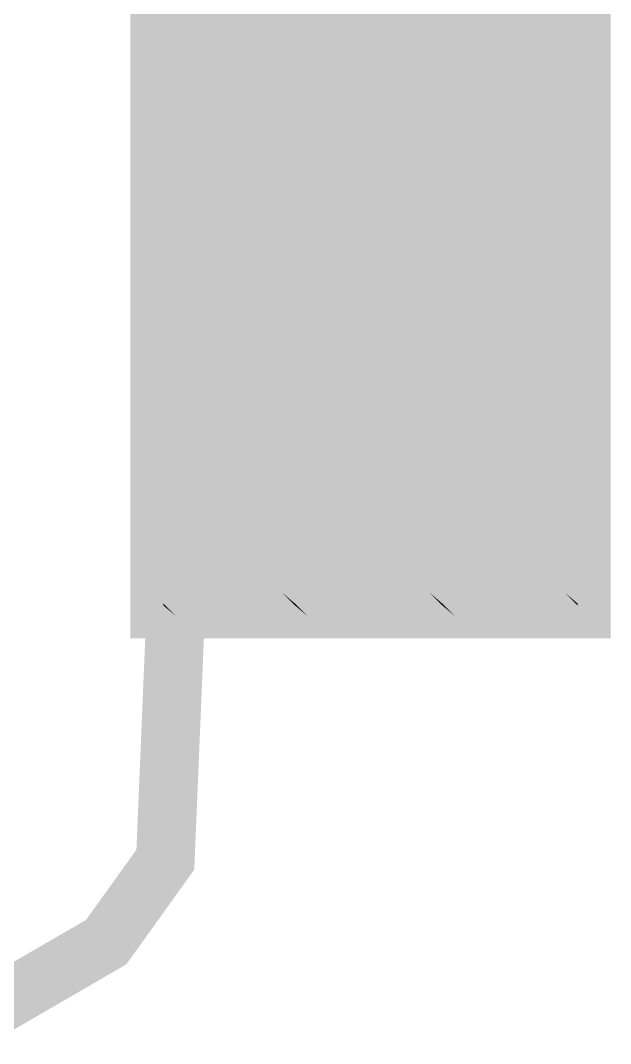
# Model space of a CAD drawing. Extents: x -2.33 to 2.87, y -1.64 to 3.9.
# Drawn here: x 0.668 to 1.669, y -1.639 to 0.098 of the extents above; entities that cross this region are included whole.
import ezdxf

# ---------------------------------------------------------------- set-up
doc = ezdxf.new("R2010")
doc.units = 0
doc.layers.add('COMP', color=252, linetype='CONTINUOUS')

msp = doc.modelspace()

# ---------------------------------------------------------------- linework, layer by layer
at = {"layer": 'COMP'}
for points in [[(0.854, 0.8508, -1.0012), (0.854, 0.8508, -0.8245), (0.854, -0.9508, -0.8245)], [(0.854, 0.8508, -1.0012), (0.854, -0.9508, -1.0012), (1.6688, -0.9508, -1.0012)], [(0.854, 0.8508, -0.8245), (0.91, 0.7948, -0.8245), (0.91, -0.8948, -0.8245)], [(0.854, 0.8508, -1.0012), (0.854, -0.9508, -0.8245), (0.854, -0.9508, -1.0012)], [(0.854, 0.8508, -1.0012), (1.6688, -0.9508, -1.0012), (1.6688, 0.8508, -1.0012)], [(0.854, 0.8508, -0.8245), (0.91, -0.8948, -0.8245), (0.854, -0.9508, -0.8245)], [(1.6688, -0.9508, -0.8245), (1.6128, 0.7948, -0.8245), (1.6688, 0.8508, -0.8245)], [(1.6688, -0.9508, -1.0012), (1.6688, -0.9508, -0.8245), (1.6688, 0.8508, -0.8245)], [(1.6688, -0.9508, -1.0012), (1.6688, 0.8508, -0.8245), (1.6688, 0.8508, -1.0012)], [(0.91, 0.1083, -0.8805), (0.91, -0.8948, -0.8245), (0.91, 0.7948, -0.8245)], [(1.6688, -0.9508, -0.8245), (1.6128, -0.8948, -0.8245), (1.6128, 0.7948, -0.8245)], [(1.6128, -0.8948, -0.8245), (1.6128, 0.1083, -0.8805), (1.6128, 0.7948, -0.8245)], [(0.91, 0.1083, -0.8805), (0.91, -0.1417, -0.8805), (0.91, -0.8948, -0.8245)], [(0.91, 0.1083, -0.8805), (0.931, 0.0873, -0.8805), (0.931, -0.1207, -0.8805)], [(0.91, 0.1083, -0.8805), (0.931, -0.1207, -0.8805), (0.91, -0.1417, -0.8805)], [(1.1333, 0.1083, -0.8805), (0.931, 0.0873, -0.8805), (0.91, 0.1083, -0.8805)], [(1.1333, 0.1083, -0.8805), (1.1123, 0.0873, -0.8805), (0.931, 0.0873, -0.8805)], [(1.1333, -0.1417, -0.8805), (1.1123, 0.0873, -0.8805), (1.1333, 0.1083, -0.8805)], [(1.1333, 0.1083, -0.8805), (1.1543, 0.0873, -0.8805), (1.1543, -0.1207, -0.8805)], [(1.1333, 0.1083, -0.8805), (1.1543, -0.1207, -0.8805), (1.1333, -0.1417, -0.8805)], [(1.3833, 0.1083, -0.8805), (1.1543, 0.0873, -0.8805), (1.1333, 0.1083, -0.8805)], [(1.3833, 0.1083, -0.8805), (1.3623, 0.0873, -0.8805), (1.1543, 0.0873, -0.8805)], [(1.3833, -0.1417, -0.8805), (1.3623, 0.0873, -0.8805), (1.3833, 0.1083, -0.8805)], [(1.3833, 0.1083, -0.8805), (1.4043, 0.0873, -0.8805), (1.4043, -0.1207, -0.8805)], [(1.6128, 0.1083, -0.8805), (1.4043, 0.0873, -0.8805), (1.3833, 0.1083, -0.8805)], [(1.3833, 0.1083, -0.8805), (1.4043, -0.1207, -0.8805), (1.3833, -0.1417, -0.8805)], [(1.6128, 0.1083, -0.8805), (1.5918, 0.0873, -0.8805), (1.4043, 0.0873, -0.8805)], [(1.6128, -0.1417, -0.8805), (1.5918, 0.0873, -0.8805), (1.6128, 0.1083, -0.8805)], [(1.6128, -0.8948, -0.8245), (1.6128, -0.1417, -0.8805), (1.6128, 0.1083, -0.8805)], [(1.1123, -0.1207, -0.8335), (0.931, -0.1207, -0.8335), (0.931, 0.0873, -0.8335)], [(1.1123, 0.0873, -0.8805), (1.1123, 0.0873, -0.8335), (0.931, 0.0873, -0.8335)], [(0.931, 0.0873, -0.8805), (0.931, 0.0873, -0.8335), (0.931, -0.1207, -0.8335)], [(1.1123, -0.1207, -0.8335), (0.931, 0.0873, -0.8335), (1.1123, 0.0873, -0.8335)], [(1.1123, 0.0873, -0.8805), (0.931, 0.0873, -0.8335), (0.931, 0.0873, -0.8805)], [(0.931, 0.0873, -0.8805), (0.931, -0.1207, -0.8335), (0.931, -0.1207, -0.8805)], [(1.1333, -0.1417, -0.8805), (1.1123, -0.1207, -0.8805), (1.1123, 0.0873, -0.8805)], [(1.1123, -0.1207, -0.8805), (1.1123, -0.1207, -0.8335), (1.1123, 0.0873, -0.8335)], [(1.1123, -0.1207, -0.8805), (1.1123, 0.0873, -0.8335), (1.1123, 0.0873, -0.8805)], [(1.3623, -0.1207, -0.8335), (1.1543, -0.1207, -0.8335), (1.1543, 0.0873, -0.8335)], [(1.3623, 0.0873, -0.8805), (1.3623, 0.0873, -0.8335), (1.1543, 0.0873, -0.8335)], [(1.1543, 0.0873, -0.8805), (1.1543, 0.0873, -0.8335), (1.1543, -0.1207, -0.8335)], [(1.3623, -0.1207, -0.8335), (1.1543, 0.0873, -0.8335), (1.3623, 0.0873, -0.8335)], [(1.3623, 0.0873, -0.8805), (1.1543, 0.0873, -0.8335), (1.1543, 0.0873, -0.8805)], [(1.1543, 0.0873, -0.8805), (1.1543, -0.1207, -0.8335), (1.1543, -0.1207, -0.8805)], [(1.3833, -0.1417, -0.8805), (1.3623, -0.1207, -0.8805), (1.3623, 0.0873, -0.8805)], [(1.3623, -0.1207, -0.8805), (1.3623, -0.1207, -0.8335), (1.3623, 0.0873, -0.8335)], [(1.3623, -0.1207, -0.8805), (1.3623, 0.0873, -0.8335), (1.3623, 0.0873, -0.8805)], [(1.5918, 0.0873, -0.8335), (1.5918, -0.1207, -0.8335), (1.4043, -0.1207, -0.8335)], [(1.5918, 0.0873, -0.8805), (1.5918, 0.0873, -0.8335), (1.4043, 0.0873, -0.8335)], [(1.4043, 0.0873, -0.8805), (1.4043, 0.0873, -0.8335), (1.4043, -0.1207, -0.8335)], [(1.5918, 0.0873, -0.8335), (1.4043, -0.1207, -0.8335), (1.4043, 0.0873, -0.8335)], [(1.5918, 0.0873, -0.8805), (1.4043, 0.0873, -0.8335), (1.4043, 0.0873, -0.8805)], [(1.4043, 0.0873, -0.8805), (1.4043, -0.1207, -0.8335), (1.4043, -0.1207, -0.8805)], [(1.6128, -0.1417, -0.8805), (1.5918, -0.1207, -0.8805), (1.5918, 0.0873, -0.8805)], [(1.5918, -0.1207, -0.8805), (1.5918, -0.1207, -0.8335), (1.5918, 0.0873, -0.8335)], [(1.5918, -0.1207, -0.8805), (1.5918, 0.0873, -0.8335), (1.5918, 0.0873, -0.8805)], [(0.91, -0.1417, -0.8805), (0.931, -0.1207, -0.8805), (1.1123, -0.1207, -0.8805)], [(0.91, -0.1417, -0.8805), (1.1123, -0.1207, -0.8805), (1.1333, -0.1417, -0.8805)], [(0.931, -0.1207, -0.8805), (0.931, -0.1207, -0.8335), (1.1123, -0.1207, -0.8335)], [(0.931, -0.1207, -0.8805), (1.1123, -0.1207, -0.8335), (1.1123, -0.1207, -0.8805)], [(1.1333, -0.1417, -0.8805), (1.1543, -0.1207, -0.8805), (1.3623, -0.1207, -0.8805)], [(1.1333, -0.1417, -0.8805), (1.3623, -0.1207, -0.8805), (1.3833, -0.1417, -0.8805)], [(1.1543, -0.1207, -0.8805), (1.1543, -0.1207, -0.8335), (1.3623, -0.1207, -0.8335)], [(1.1543, -0.1207, -0.8805), (1.3623, -0.1207, -0.8335), (1.3623, -0.1207, -0.8805)], [(1.3833, -0.1417, -0.8805), (1.4043, -0.1207, -0.8805), (1.5918, -0.1207, -0.8805)], [(1.3833, -0.1417, -0.8805), (1.5918, -0.1207, -0.8805), (1.6128, -0.1417, -0.8805)], [(1.4043, -0.1207, -0.8805), (1.4043, -0.1207, -0.8335), (1.5918, -0.1207, -0.8335)], [(1.4043, -0.1207, -0.8805), (1.5918, -0.1207, -0.8335), (1.5918, -0.1207, -0.8805)], [(0.91, -0.1417, -0.8805), (0.91, -0.3917, -0.8805), (0.91, -0.8948, -0.8245)], [(0.91, -0.1417, -0.8805), (0.931, -0.1627, -0.8805), (0.931, -0.3707, -0.8805)], [(0.91, -0.1417, -0.8805), (0.931, -0.3707, -0.8805), (0.91, -0.3917, -0.8805)], [(1.1333, -0.1417, -0.8805), (0.931, -0.1627, -0.8805), (0.91, -0.1417, -0.8805)], [(1.1333, -0.1417, -0.8805), (1.1123, -0.1627, -0.8805), (0.931, -0.1627, -0.8805)], [(1.1333, -0.3917, -0.8805), (1.1123, -0.1627, -0.8805), (1.1333, -0.1417, -0.8805)], [(1.1333, -0.1417, -0.8805), (1.1543, -0.1627, -0.8805), (1.1543, -0.3707, -0.8805)], [(1.1333, -0.1417, -0.8805), (1.1543, -0.3707, -0.8805), (1.1333, -0.3917, -0.8805)], [(1.3833, -0.1417, -0.8805), (1.1543, -0.1627, -0.8805), (1.1333, -0.1417, -0.8805)], [(1.3833, -0.1417, -0.8805), (1.3623, -0.1627, -0.8805), (1.1543, -0.1627, -0.8805)], [(1.3833, -0.3917, -0.8805), (1.3623, -0.1627, -0.8805), (1.3833, -0.1417, -0.8805)], [(1.3833, -0.1417, -0.8805), (1.4043, -0.1627, -0.8805), (1.4043, -0.3707, -0.8805)], [(1.3833, -0.1417, -0.8805), (1.4043, -0.3707, -0.8805), (1.3833, -0.3917, -0.8805)], [(1.6128, -0.1417, -0.8805), (1.4043, -0.1627, -0.8805), (1.3833, -0.1417, -0.8805)], [(1.6128, -0.1417, -0.8805), (1.5918, -0.1627, -0.8805), (1.4043, -0.1627, -0.8805)], [(1.6128, -0.3917, -0.8805), (1.5918, -0.1627, -0.8805), (1.6128, -0.1417, -0.8805)], [(1.6128, -0.8948, -0.8245), (1.6128, -0.3917, -0.8805), (1.6128, -0.1417, -0.8805)], [(1.1123, -0.3707, -0.8335), (0.931, -0.3707, -0.8335), (0.931, -0.1627, -0.8335)], [(1.1123, -0.1627, -0.8805), (1.1123, -0.1627, -0.8335), (0.931, -0.1627, -0.8335)], [(0.931, -0.1627, -0.8805), (0.931, -0.1627, -0.8335), (0.931, -0.3707, -0.8335)], [(1.1123, -0.3707, -0.8335), (0.931, -0.1627, -0.8335), (1.1123, -0.1627, -0.8335)], [(1.1123, -0.1627, -0.8805), (0.931, -0.1627, -0.8335), (0.931, -0.1627, -0.8805)], [(0.931, -0.1627, -0.8805), (0.931, -0.3707, -0.8335), (0.931, -0.3707, -0.8805)], [(1.1333, -0.3917, -0.8805), (1.1123, -0.3707, -0.8805), (1.1123, -0.1627, -0.8805)], [(1.1123, -0.3707, -0.8805), (1.1123, -0.3707, -0.8335), (1.1123, -0.1627, -0.8335)], [(1.1123, -0.3707, -0.8805), (1.1123, -0.1627, -0.8335), (1.1123, -0.1627, -0.8805)], [(1.3623, -0.3707, -0.8335), (1.1543, -0.3707, -0.8335), (1.1543, -0.1627, -0.8335)], [(1.3623, -0.1627, -0.8805), (1.3623, -0.1627, -0.8335), (1.1543, -0.1627, -0.8335)], [(1.1543, -0.1627, -0.8805), (1.1543, -0.1627, -0.8335), (1.1543, -0.3707, -0.8335)], [(1.3623, -0.3707, -0.8335), (1.1543, -0.1627, -0.8335), (1.3623, -0.1627, -0.8335)], [(1.3623, -0.1627, -0.8805), (1.1543, -0.1627, -0.8335), (1.1543, -0.1627, -0.8805)], [(1.1543, -0.1627, -0.8805), (1.1543, -0.3707, -0.8335), (1.1543, -0.3707, -0.8805)], [(1.3833, -0.3917, -0.8805), (1.3623, -0.3707, -0.8805), (1.3623, -0.1627, -0.8805)], [(1.3623, -0.3707, -0.8805), (1.3623, -0.3707, -0.8335), (1.3623, -0.1627, -0.8335)], [(1.3623, -0.3707, -0.8805), (1.3623, -0.1627, -0.8335), (1.3623, -0.1627, -0.8805)], [(1.4043, -0.1627, -0.8335), (1.5918, -0.1627, -0.8335), (1.5918, -0.3707, -0.8335)], [(1.4043, -0.1627, -0.8805), (1.4043, -0.1627, -0.8335), (1.4043, -0.3707, -0.8335)], [(1.5918, -0.1627, -0.8805), (1.5918, -0.1627, -0.8335), (1.4043, -0.1627, -0.8335)], [(1.4043, -0.1627, -0.8335), (1.5918, -0.3707, -0.8335), (1.4043, -0.3707, -0.8335)], [(1.4043, -0.1627, -0.8805), (1.4043, -0.3707, -0.8335), (1.4043, -0.3707, -0.8805)], [(1.5918, -0.1627, -0.8805), (1.4043, -0.1627, -0.8335), (1.4043, -0.1627, -0.8805)], [(1.6128, -0.3917, -0.8805), (1.5918, -0.3707, -0.8805), (1.5918, -0.1627, -0.8805)], [(1.5918, -0.3707, -0.8805), (1.5918, -0.3707, -0.8335), (1.5918, -0.1627, -0.8335)], [(1.5918, -0.3707, -0.8805), (1.5918, -0.1627, -0.8335), (1.5918, -0.1627, -0.8805)], [(0.91, -0.3917, -0.8805), (0.931, -0.3707, -0.8805), (1.1123, -0.3707, -0.8805)], [(0.91, -0.3917, -0.8805), (1.1123, -0.3707, -0.8805), (1.1333, -0.3917, -0.8805)], [(0.931, -0.3707, -0.8805), (0.931, -0.3707, -0.8335), (1.1123, -0.3707, -0.8335)], [(0.931, -0.3707, -0.8805), (1.1123, -0.3707, -0.8335), (1.1123, -0.3707, -0.8805)], [(1.1333, -0.3917, -0.8805), (1.1543, -0.3707, -0.8805), (1.3623, -0.3707, -0.8805)], [(1.1333, -0.3917, -0.8805), (1.3623, -0.3707, -0.8805), (1.3833, -0.3917, -0.8805)], [(1.1543, -0.3707, -0.8805), (1.1543, -0.3707, -0.8335), (1.3623, -0.3707, -0.8335)], [(1.1543, -0.3707, -0.8805), (1.3623, -0.3707, -0.8335), (1.3623, -0.3707, -0.8805)], [(1.3833, -0.3917, -0.8805), (1.4043, -0.3707, -0.8805), (1.5918, -0.3707, -0.8805)], [(1.3833, -0.3917, -0.8805), (1.5918, -0.3707, -0.8805), (1.6128, -0.3917, -0.8805)], [(1.4043, -0.3707, -0.8805), (1.4043, -0.3707, -0.8335), (1.5918, -0.3707, -0.8335)], [(1.4043, -0.3707, -0.8805), (1.5918, -0.3707, -0.8335), (1.5918, -0.3707, -0.8805)], [(0.91, -0.3917, -0.8805), (0.91, -0.6417, -0.8805), (0.91, -0.8948, -0.8245)], [(0.91, -0.3917, -0.8805), (0.931, -0.4127, -0.8805), (0.931, -0.6207, -0.8805)], [(0.91, -0.3917, -0.8805), (0.931, -0.6207, -0.8805), (0.91, -0.6417, -0.8805)], [(1.1333, -0.3917, -0.8805), (0.931, -0.4127, -0.8805), (0.91, -0.3917, -0.8805)], [(1.1333, -0.3917, -0.8805), (1.1123, -0.4127, -0.8805), (0.931, -0.4127, -0.8805)], [(1.1333, -0.6417, -0.8805), (1.1123, -0.4127, -0.8805), (1.1333, -0.3917, -0.8805)], [(1.1333, -0.3917, -0.8805), (1.1543, -0.4127, -0.8805), (1.1543, -0.6207, -0.8805)], [(1.1333, -0.3917, -0.8805), (1.1543, -0.6207, -0.8805), (1.1333, -0.6417, -0.8805)], [(1.3833, -0.3917, -0.8805), (1.1543, -0.4127, -0.8805), (1.1333, -0.3917, -0.8805)], [(1.3833, -0.3917, -0.8805), (1.3623, -0.4127, -0.8805), (1.1543, -0.4127, -0.8805)], [(1.3833, -0.6417, -0.8805), (1.3623, -0.4127, -0.8805), (1.3833, -0.3917, -0.8805)], [(1.3833, -0.3917, -0.8805), (1.4043, -0.4127, -0.8805), (1.4043, -0.6207, -0.8805)], [(1.6128, -0.3917, -0.8805), (1.4043, -0.4127, -0.8805), (1.3833, -0.3917, -0.8805)], [(1.3833, -0.3917, -0.8805), (1.4043, -0.6207, -0.8805), (1.3833, -0.6417, -0.8805)], [(1.6128, -0.3917, -0.8805), (1.5918, -0.4127, -0.8805), (1.4043, -0.4127, -0.8805)], [(1.6128, -0.6417, -0.8805), (1.5918, -0.4127, -0.8805), (1.6128, -0.3917, -0.8805)], [(1.6128, -0.8948, -0.8245), (1.6128, -0.6417, -0.8805), (1.6128, -0.3917, -0.8805)], [(1.1123, -0.6207, -0.8335), (0.931, -0.6207, -0.8335), (0.931, -0.4127, -0.8335)], [(1.1123, -0.4127, -0.8805), (1.1123, -0.4127, -0.8335), (0.931, -0.4127, -0.8335)], [(0.931, -0.4127, -0.8805), (0.931, -0.4127, -0.8335), (0.931, -0.6207, -0.8335)], [(1.1123, -0.6207, -0.8335), (0.931, -0.4127, -0.8335), (1.1123, -0.4127, -0.8335)], [(1.1123, -0.4127, -0.8805), (0.931, -0.4127, -0.8335), (0.931, -0.4127, -0.8805)], [(0.931, -0.4127, -0.8805), (0.931, -0.6207, -0.8335), (0.931, -0.6207, -0.8805)], [(1.1333, -0.6417, -0.8805), (1.1123, -0.6207, -0.8805), (1.1123, -0.4127, -0.8805)], [(1.1123, -0.6207, -0.8805), (1.1123, -0.6207, -0.8335), (1.1123, -0.4127, -0.8335)], [(1.1123, -0.6207, -0.8805), (1.1123, -0.4127, -0.8335), (1.1123, -0.4127, -0.8805)], [(1.3623, -0.6207, -0.8335), (1.1543, -0.6207, -0.8335), (1.1543, -0.4127, -0.8335)], [(1.3623, -0.4127, -0.8805), (1.3623, -0.4127, -0.8335), (1.1543, -0.4127, -0.8335)], [(1.1543, -0.4127, -0.8805), (1.1543, -0.4127, -0.8335), (1.1543, -0.6207, -0.8335)], [(1.3623, -0.6207, -0.8335), (1.1543, -0.4127, -0.8335), (1.3623, -0.4127, -0.8335)], [(1.3623, -0.4127, -0.8805), (1.1543, -0.4127, -0.8335), (1.1543, -0.4127, -0.8805)], [(1.1543, -0.4127, -0.8805), (1.1543, -0.6207, -0.8335), (1.1543, -0.6207, -0.8805)], [(1.3833, -0.6417, -0.8805), (1.3623, -0.6207, -0.8805), (1.3623, -0.4127, -0.8805)], [(1.3623, -0.6207, -0.8805), (1.3623, -0.6207, -0.8335), (1.3623, -0.4127, -0.8335)], [(1.3623, -0.6207, -0.8805), (1.3623, -0.4127, -0.8335), (1.3623, -0.4127, -0.8805)], [(1.5918, -0.4127, -0.8335), (1.5918, -0.6207, -0.8335), (1.4043, -0.6207, -0.8335)], [(1.5918, -0.4127, -0.8805), (1.5918, -0.4127, -0.8335), (1.4043, -0.4127, -0.8335)], [(1.4043, -0.4127, -0.8805), (1.4043, -0.4127, -0.8335), (1.4043, -0.6207, -0.8335)], [(1.5918, -0.4127, -0.8335), (1.4043, -0.6207, -0.8335), (1.4043, -0.4127, -0.8335)], [(1.5918, -0.4127, -0.8805), (1.4043, -0.4127, -0.8335), (1.4043, -0.4127, -0.8805)], [(1.4043, -0.4127, -0.8805), (1.4043, -0.6207, -0.8335), (1.4043, -0.6207, -0.8805)], [(1.6128, -0.6417, -0.8805), (1.5918, -0.6207, -0.8805), (1.5918, -0.4127, -0.8805)], [(1.5918, -0.6207, -0.8805), (1.5918, -0.6207, -0.8335), (1.5918, -0.4127, -0.8335)], [(1.5918, -0.6207, -0.8805), (1.5918, -0.4127, -0.8335), (1.5918, -0.4127, -0.8805)], [(0.91, -0.6417, -0.8805), (0.931, -0.6207, -0.8805), (1.1123, -0.6207, -0.8805)], [(0.91, -0.6417, -0.8805), (1.1123, -0.6207, -0.8805), (1.1333, -0.6417, -0.8805)], [(0.931, -0.6207, -0.8805), (0.931, -0.6207, -0.8335), (1.1123, -0.6207, -0.8335)], [(0.931, -0.6207, -0.8805), (1.1123, -0.6207, -0.8335), (1.1123, -0.6207, -0.8805)], [(1.1333, -0.6417, -0.8805), (1.1543, -0.6207, -0.8805), (1.3623, -0.6207, -0.8805)], [(1.1333, -0.6417, -0.8805), (1.3623, -0.6207, -0.8805), (1.3833, -0.6417, -0.8805)], [(1.1543, -0.6207, -0.8805), (1.1543, -0.6207, -0.8335), (1.3623, -0.6207, -0.8335)], [(1.1543, -0.6207, -0.8805), (1.3623, -0.6207, -0.8335), (1.3623, -0.6207, -0.8805)], [(1.3833, -0.6417, -0.8805), (1.4043, -0.6207, -0.8805), (1.5918, -0.6207, -0.8805)], [(1.3833, -0.6417, -0.8805), (1.5918, -0.6207, -0.8805), (1.6128, -0.6417, -0.8805)], [(1.4043, -0.6207, -0.8805), (1.4043, -0.6207, -0.8335), (1.5918, -0.6207, -0.8335)], [(1.4043, -0.6207, -0.8805), (1.5918, -0.6207, -0.8335), (1.5918, -0.6207, -0.8805)], [(0.91, -0.6417, -0.8805), (0.91, -0.8917, -0.8805), (0.91, -0.8948, -0.8245)], [(0.91, -0.6417, -0.8805), (0.931, -0.6627, -0.8805), (0.931, -0.8707, -0.8805)], [(0.91, -0.6417, -0.8805), (0.931, -0.8707, -0.8805), (0.91, -0.8917, -0.8805)], [(1.1333, -0.6417, -0.8805), (0.931, -0.6627, -0.8805), (0.91, -0.6417, -0.8805)], [(1.1333, -0.6417, -0.8805), (1.1123, -0.6627, -0.8805), (0.931, -0.6627, -0.8805)], [(1.1333, -0.8917, -0.8805), (1.1123, -0.6627, -0.8805), (1.1333, -0.6417, -0.8805)], [(1.1333, -0.6417, -0.8805), (1.1543, -0.6627, -0.8805), (1.1543, -0.8707, -0.8805)], [(1.1333, -0.6417, -0.8805), (1.1543, -0.8707, -0.8805), (1.1333, -0.8917, -0.8805)], [(1.3833, -0.6417, -0.8805), (1.1543, -0.6627, -0.8805), (1.1333, -0.6417, -0.8805)], [(1.3833, -0.6417, -0.8805), (1.3623, -0.6627, -0.8805), (1.1543, -0.6627, -0.8805)], [(1.3833, -0.8917, -0.8805), (1.3623, -0.6627, -0.8805), (1.3833, -0.6417, -0.8805)], [(1.3833, -0.6417, -0.8805), (1.4043, -0.6627, -0.8805), (1.4043, -0.8707, -0.8805)], [(1.3833, -0.6417, -0.8805), (1.4043, -0.8707, -0.8805), (1.3833, -0.8917, -0.8805)], [(1.6128, -0.6417, -0.8805), (1.4043, -0.6627, -0.8805), (1.3833, -0.6417, -0.8805)], [(1.6128, -0.6417, -0.8805), (1.5918, -0.6627, -0.8805), (1.4043, -0.6627, -0.8805)], [(1.6128, -0.8917, -0.8805), (1.5918, -0.6627, -0.8805), (1.6128, -0.6417, -0.8805)], [(1.6128, -0.8948, -0.8245), (1.6128, -0.8917, -0.8805), (1.6128, -0.6417, -0.8805)], [(1.1123, -0.8707, -0.8335), (0.931, -0.8707, -0.8335), (0.931, -0.6627, -0.8335)], [(1.1123, -0.6627, -0.8805), (1.1123, -0.6627, -0.8335), (0.931, -0.6627, -0.8335)], [(0.931, -0.6627, -0.8805), (0.931, -0.6627, -0.8335), (0.931, -0.8707, -0.8335)], [(1.1123, -0.8707, -0.8335), (0.931, -0.6627, -0.8335), (1.1123, -0.6627, -0.8335)], [(1.1123, -0.6627, -0.8805), (0.931, -0.6627, -0.8335), (0.931, -0.6627, -0.8805)], [(0.931, -0.6627, -0.8805), (0.931, -0.8707, -0.8335), (0.931, -0.8707, -0.8805)], [(1.1333, -0.8917, -0.8805), (1.1123, -0.8707, -0.8805), (1.1123, -0.6627, -0.8805)], [(1.1123, -0.8707, -0.8805), (1.1123, -0.8707, -0.8335), (1.1123, -0.6627, -0.8335)], [(1.1123, -0.8707, -0.8805), (1.1123, -0.6627, -0.8335), (1.1123, -0.6627, -0.8805)], [(1.3623, -0.8707, -0.8335), (1.1543, -0.8707, -0.8335), (1.1543, -0.6627, -0.8335)], [(1.3623, -0.6627, -0.8805), (1.3623, -0.6627, -0.8335), (1.1543, -0.6627, -0.8335)], [(1.1543, -0.6627, -0.8805), (1.1543, -0.6627, -0.8335), (1.1543, -0.8707, -0.8335)], [(1.3623, -0.8707, -0.8335), (1.1543, -0.6627, -0.8335), (1.3623, -0.6627, -0.8335)], [(1.3623, -0.6627, -0.8805), (1.1543, -0.6627, -0.8335), (1.1543, -0.6627, -0.8805)], [(1.1543, -0.6627, -0.8805), (1.1543, -0.8707, -0.8335), (1.1543, -0.8707, -0.8805)], [(1.3833, -0.8917, -0.8805), (1.3623, -0.8707, -0.8805), (1.3623, -0.6627, -0.8805)], [(1.3623, -0.8707, -0.8805), (1.3623, -0.8707, -0.8335), (1.3623, -0.6627, -0.8335)], [(1.3623, -0.8707, -0.8805), (1.3623, -0.6627, -0.8335), (1.3623, -0.6627, -0.8805)], [(1.4043, -0.6627, -0.8335), (1.5918, -0.6627, -0.8335), (1.5918, -0.8707, -0.8335)], [(1.4043, -0.6627, -0.8805), (1.4043, -0.6627, -0.8335), (1.4043, -0.8707, -0.8335)], [(1.5918, -0.6627, -0.8805), (1.5918, -0.6627, -0.8335), (1.4043, -0.6627, -0.8335)], [(1.4043, -0.6627, -0.8335), (1.5918, -0.8707, -0.8335), (1.4043, -0.8707, -0.8335)], [(1.4043, -0.6627, -0.8805), (1.4043, -0.8707, -0.8335), (1.4043, -0.8707, -0.8805)], [(1.5918, -0.6627, -0.8805), (1.4043, -0.6627, -0.8335), (1.4043, -0.6627, -0.8805)], [(1.6128, -0.8917, -0.8805), (1.5918, -0.8707, -0.8805), (1.5918, -0.6627, -0.8805)], [(1.5918, -0.8707, -0.8805), (1.5918, -0.8707, -0.8335), (1.5918, -0.6627, -0.8335)], [(1.5918, -0.8707, -0.8805), (1.5918, -0.6627, -0.8335), (1.5918, -0.6627, -0.8805)], [(0.91, -0.8917, -0.8805), (0.931, -0.8707, -0.8805), (1.1123, -0.8707, -0.8805)], [(0.91, -0.8917, -0.8805), (1.1123, -0.8707, -0.8805), (1.1333, -0.8917, -0.8805)], [(0.91, -0.8948, -0.8805), (0.931, -0.8738, -0.8805), (1.1123, -0.8738, -0.8805)], [(0.91, -0.8948, -0.8805), (1.1123, -0.8738, -0.8805), (1.1333, -0.8948, -0.8805)], [(0.931, -0.9127, -0.8805), (0.931, -0.8738, -0.8805), (0.91, -0.8948, -0.8805)], [(0.931, -0.8707, -0.8805), (0.931, -0.8707, -0.8335), (1.1123, -0.8707, -0.8335)], [(0.931, -0.8707, -0.8805), (1.1123, -0.8707, -0.8335), (1.1123, -0.8707, -0.8805)], [(1.1123, -0.8738, -0.9275), (0.931, -0.8738, -0.9275), (0.931, -0.9127, -0.9275)], [(0.931, -0.9127, -0.8805), (0.931, -0.9127, -0.9275), (0.931, -0.8738, -0.9275)], [(0.931, -0.8738, -0.8805), (0.931, -0.8738, -0.9275), (1.1123, -0.8738, -0.9275)], [(1.1123, -0.8738, -0.9275), (0.931, -0.9127, -0.9275), (1.1123, -0.9127, -0.9275)], [(0.931, -0.9127, -0.8805), (0.931, -0.8738, -0.9275), (0.931, -0.8738, -0.8805)], [(0.931, -0.8738, -0.8805), (1.1123, -0.8738, -0.9275), (1.1123, -0.8738, -0.8805)], [(1.1333, -0.8948, -0.8805), (1.1123, -0.8738, -0.8805), (1.1333, -0.8917, -0.8805)], [(1.1123, -0.8738, -0.8805), (1.1123, -0.8738, -0.9275), (1.1123, -0.9127, -0.9275)], [(1.1123, -0.8738, -0.8805), (1.1123, -0.9127, -0.8805), (1.1333, -0.8917, -0.8805)], [(1.1123, -0.8738, -0.8805), (1.1123, -0.9127, -0.9275), (1.1123, -0.9127, -0.8805)], [(1.1333, -0.8917, -0.8805), (1.1543, -0.8707, -0.8805), (1.3623, -0.8707, -0.8805)], [(1.1333, -0.8917, -0.8805), (1.3623, -0.8707, -0.8805), (1.3833, -0.8917, -0.8805)], [(1.1333, -0.8948, -0.8805), (1.1543, -0.8738, -0.8805), (1.3623, -0.8738, -0.8805)], [(1.1333, -0.8948, -0.8805), (1.3623, -0.8738, -0.8805), (1.3833, -0.8948, -0.8805)], [(1.1543, -0.9127, -0.8805), (1.1543, -0.8738, -0.8805), (1.1333, -0.8948, -0.8805)], [(1.1543, -0.8707, -0.8805), (1.1543, -0.8707, -0.8335), (1.3623, -0.8707, -0.8335)], [(1.1543, -0.8707, -0.8805), (1.3623, -0.8707, -0.8335), (1.3623, -0.8707, -0.8805)], [(1.3623, -0.8738, -0.9275), (1.1543, -0.8738, -0.9275), (1.1543, -0.9127, -0.9275)], [(1.1543, -0.9127, -0.8805), (1.1543, -0.9127, -0.9275), (1.1543, -0.8738, -0.9275)], [(1.1543, -0.8738, -0.8805), (1.1543, -0.8738, -0.9275), (1.3623, -0.8738, -0.9275)], [(1.3623, -0.8738, -0.9275), (1.1543, -0.9127, -0.9275), (1.3623, -0.9127, -0.9275)], [(1.1543, -0.9127, -0.8805), (1.1543, -0.8738, -0.9275), (1.1543, -0.8738, -0.8805)], [(1.1543, -0.8738, -0.8805), (1.3623, -0.8738, -0.9275), (1.3623, -0.8738, -0.8805)], [(1.3833, -0.8948, -0.8805), (1.3623, -0.8738, -0.8805), (1.3833, -0.8917, -0.8805)], [(1.3623, -0.8738, -0.8805), (1.3623, -0.8738, -0.9275), (1.3623, -0.9127, -0.9275)], [(1.3623, -0.8738, -0.8805), (1.3623, -0.9127, -0.8805), (1.3833, -0.8917, -0.8805)], [(1.3623, -0.8738, -0.8805), (1.3623, -0.9127, -0.9275), (1.3623, -0.9127, -0.8805)], [(1.3833, -0.8917, -0.8805), (1.4043, -0.8707, -0.8805), (1.5918, -0.8707, -0.8805)], [(1.3833, -0.8917, -0.8805), (1.5918, -0.8707, -0.8805), (1.6128, -0.8917, -0.8805)], [(1.3833, -0.8948, -0.8805), (1.4043, -0.8738, -0.8805), (1.5918, -0.8738, -0.8805)], [(1.4043, -0.9127, -0.8805), (1.4043, -0.8738, -0.8805), (1.3833, -0.8948, -0.8805)], [(1.3833, -0.8948, -0.8805), (1.5918, -0.8738, -0.8805), (1.6128, -0.8948, -0.8805)], [(1.4043, -0.8707, -0.8805), (1.4043, -0.8707, -0.8335), (1.5918, -0.8707, -0.8335)], [(1.4043, -0.8707, -0.8805), (1.5918, -0.8707, -0.8335), (1.5918, -0.8707, -0.8805)], [(1.4043, -0.9127, -0.9275), (1.5918, -0.9127, -0.9275), (1.5918, -0.8738, -0.9275)], [(1.4043, -0.9127, -0.8805), (1.4043, -0.9127, -0.9275), (1.4043, -0.8738, -0.9275)], [(1.4043, -0.8738, -0.8805), (1.4043, -0.8738, -0.9275), (1.5918, -0.8738, -0.9275)], [(1.4043, -0.9127, -0.9275), (1.5918, -0.8738, -0.9275), (1.4043, -0.8738, -0.9275)], [(1.4043, -0.9127, -0.8805), (1.4043, -0.8738, -0.9275), (1.4043, -0.8738, -0.8805)], [(1.4043, -0.8738, -0.8805), (1.5918, -0.8738, -0.9275), (1.5918, -0.8738, -0.8805)], [(1.6128, -0.8948, -0.8805), (1.5918, -0.8738, -0.8805), (1.6128, -0.8917, -0.8805)], [(1.5918, -0.8738, -0.8805), (1.5918, -0.8738, -0.9275), (1.5918, -0.9127, -0.9275)], [(1.5918, -0.8738, -0.8805), (1.5918, -0.9127, -0.8805), (1.6128, -0.8917, -0.8805)], [(1.5918, -0.8738, -0.8805), (1.5918, -0.9127, -0.9275), (1.5918, -0.9127, -0.8805)], [(0.854, -0.9508, -0.8245), (0.91, -0.8948, -0.8245), (1.6128, -0.8948, -0.8245)], [(0.854, -0.9508, -0.8245), (1.6128, -0.8948, -0.8245), (1.6688, -0.9508, -0.8245)], [(0.9114, -0.8969, -0.9963), (0.8818, -0.8957, -0.956), (0.8645, -1.3096, -0.9558)], [(0.8818, -0.8957, -0.956), (0.8845, -1.3165, -0.9101), (0.8645, -1.3096, -0.9558)], [(0.9114, -0.8969, -0.9963), (0.8645, -1.3096, -0.9558), (0.8935, -1.3196, -0.9962)], [(0.8818, -0.8957, -0.956), (0.9019, -0.8965, -0.9103), (0.8845, -1.3165, -0.9101)], [(0.9114, -0.8969, -0.9963), (0.9019, -0.8965, -0.9103), (0.8818, -0.8957, -0.956)], [(0.9019, -0.8965, -0.9103), (0.9336, -1.3335, -0.9049), (0.8845, -1.3165, -0.9101)], [(0.9611, -0.899, -0.9909), (0.9114, -0.8969, -0.9963), (0.8935, -1.3196, -0.9962)], [(0.9611, -0.899, -0.9909), (0.8935, -1.3196, -0.9962), (0.9426, -1.3365, -0.991)], [(0.9019, -0.8965, -0.9103), (0.9516, -0.8986, -0.9048), (0.9336, -1.3335, -0.9049)], [(0.9114, -0.8969, -0.9963), (0.9516, -0.8986, -0.9048), (0.9019, -0.8965, -0.9103)], [(0.91, -0.8917, -0.8805), (0.91, -0.8948, -0.8805), (0.91, -0.8948, -0.8245)], [(0.91, -0.8917, -0.8805), (0.931, -0.9127, -0.8805), (0.91, -0.8948, -0.8805)], [(1.1333, -0.8917, -0.8805), (0.931, -0.9127, -0.8805), (0.91, -0.8917, -0.8805)], [(0.91, -0.8948, -0.8245), (0.91, -0.8948, -0.8805), (1.1333, -0.8948, -0.8805)], [(1.1333, -0.8948, -0.8805), (1.6128, -0.8948, -0.8245), (0.91, -0.8948, -0.8245)], [(0.9114, -0.8969, -0.9963), (0.9611, -0.899, -0.9909), (0.9811, -0.8998, -0.9451)], [(0.9114, -0.8969, -0.9963), (0.9811, -0.8998, -0.9451), (0.9516, -0.8986, -0.9048)], [(1.1333, -0.8917, -0.8805), (1.1123, -0.9127, -0.8805), (0.931, -0.9127, -0.8805)], [(0.9516, -0.8986, -0.9048), (0.9626, -1.3435, -0.9453), (0.9336, -1.3335, -0.9049)], [(0.9811, -0.8998, -0.9451), (0.9611, -0.899, -0.9909), (0.9426, -1.3365, -0.991)], [(0.9811, -0.8998, -0.9451), (0.9426, -1.3365, -0.991), (0.9626, -1.3435, -0.9453)], [(0.9516, -0.8986, -0.9048), (0.9811, -0.8998, -0.9451), (0.9626, -1.3435, -0.9453)], [(1.1333, -0.8917, -0.8805), (1.1543, -0.9127, -0.8805), (1.1333, -0.8948, -0.8805)], [(1.3833, -0.8917, -0.8805), (1.1543, -0.9127, -0.8805), (1.1333, -0.8917, -0.8805)], [(1.1333, -0.8948, -0.8805), (1.3833, -0.8948, -0.8805), (1.6128, -0.8948, -0.8245)], [(1.3833, -0.8917, -0.8805), (1.3623, -0.9127, -0.8805), (1.1543, -0.9127, -0.8805)], [(1.3833, -0.8917, -0.8805), (1.4043, -0.9127, -0.8805), (1.3833, -0.8948, -0.8805)], [(1.6128, -0.8917, -0.8805), (1.4043, -0.9127, -0.8805), (1.3833, -0.8917, -0.8805)], [(1.3833, -0.8948, -0.8805), (1.6128, -0.8948, -0.8805), (1.6128, -0.8948, -0.8245)], [(1.6128, -0.8917, -0.8805), (1.5918, -0.9127, -0.8805), (1.4043, -0.9127, -0.8805)], [(1.6128, -0.8948, -0.8245), (1.6128, -0.8948, -0.8805), (1.6128, -0.8917, -0.8805)], [(1.1123, -0.9127, -0.8805), (1.1123, -0.9127, -0.9275), (0.931, -0.9127, -0.9275)], [(1.1123, -0.9127, -0.8805), (0.931, -0.9127, -0.9275), (0.931, -0.9127, -0.8805)], [(1.3623, -0.9127, -0.8805), (1.3623, -0.9127, -0.9275), (1.1543, -0.9127, -0.9275)], [(1.3623, -0.9127, -0.8805), (1.1543, -0.9127, -0.9275), (1.1543, -0.9127, -0.8805)], [(1.5918, -0.9127, -0.8805), (1.5918, -0.9127, -0.9275), (1.4043, -0.9127, -0.9275)], [(1.5918, -0.9127, -0.8805), (1.4043, -0.9127, -0.9275), (1.4043, -0.9127, -0.8805)], [(0.854, -0.9508, -1.0012), (0.854, -0.9508, -0.8245), (1.6688, -0.9508, -0.8245)], [(0.854, -0.9508, -1.0012), (1.6688, -0.9508, -0.8245), (1.6688, -0.9508, -1.0012)], [(0.8935, -1.3196, -0.9962), (0.8645, -1.3096, -0.9558), (0.779, -1.4288, -0.9552)], [(0.8645, -1.3096, -0.9558), (0.7933, -1.4447, -0.9097), (0.779, -1.4288, -0.9552)], [(0.8935, -1.3196, -0.9962), (0.779, -1.4288, -0.9552), (0.7988, -1.4507, -0.996)], [(0.8645, -1.3096, -0.9558), (0.8845, -1.3165, -0.9101), (0.7933, -1.4447, -0.9097)], [(0.8845, -1.3165, -0.9101), (0.8276, -1.4824, -0.9051), (0.7933, -1.4447, -0.9097)], [(0.9426, -1.3365, -0.991), (0.8935, -1.3196, -0.9962), (0.7988, -1.4507, -0.996)], [(0.8845, -1.3165, -0.9101), (0.9336, -1.3335, -0.9049), (0.8276, -1.4824, -0.9051)], [(0.9426, -1.3365, -0.991), (0.7988, -1.4507, -0.996), (0.8331, -1.4884, -0.9914)], [(0.9336, -1.3335, -0.9049), (0.8474, -1.5042, -0.9459), (0.8276, -1.4824, -0.9051)], [(0.9626, -1.3435, -0.9453), (0.9426, -1.3365, -0.991), (0.8331, -1.4884, -0.9914)], [(0.9336, -1.3335, -0.9049), (0.9626, -1.3435, -0.9453), (0.8474, -1.5042, -0.9459)], [(0.9626, -1.3435, -0.9453), (0.8331, -1.4884, -0.9914), (0.8474, -1.5042, -0.9459)], [(0.7988, -1.4507, -0.996), (0.779, -1.4288, -0.9552), (0.592, -1.5372, -0.9546)], [(0.779, -1.4288, -0.9552), (0.5972, -1.559, -0.9094), (0.592, -1.5372, -0.9546)], [(0.779, -1.4288, -0.9552), (0.7933, -1.4447, -0.9097), (0.5972, -1.559, -0.9094)], [(0.7988, -1.4507, -0.996), (0.592, -1.5372, -0.9546), (0.5988, -1.5661, -0.9957)], [(0.7933, -1.4447, -0.9097), (0.6091, -1.6096, -0.9054), (0.5972, -1.559, -0.9094)], [(0.8331, -1.4884, -0.9914), (0.7988, -1.4507, -0.996), (0.5988, -1.5661, -0.9957)], [(0.7933, -1.4447, -0.9097), (0.8276, -1.4824, -0.9051), (0.6091, -1.6096, -0.9054)], [(0.8331, -1.4884, -0.9914), (0.5988, -1.5661, -0.9957), (0.6108, -1.6168, -0.9917)], [(0.8276, -1.4824, -0.9051), (0.6159, -1.6386, -0.9465), (0.6091, -1.6096, -0.9054)], [(0.8474, -1.5042, -0.9459), (0.8331, -1.4884, -0.9914), (0.6108, -1.6168, -0.9917)], [(0.8276, -1.4824, -0.9051), (0.8474, -1.5042, -0.9459), (0.6159, -1.6386, -0.9465)], [(0.8474, -1.5042, -0.9459), (0.6108, -1.6168, -0.9917), (0.6159, -1.6386, -0.9465)]]:
    msp.add_solid(points, dxfattribs=at)

doc.saveas('drawing.dxf')
